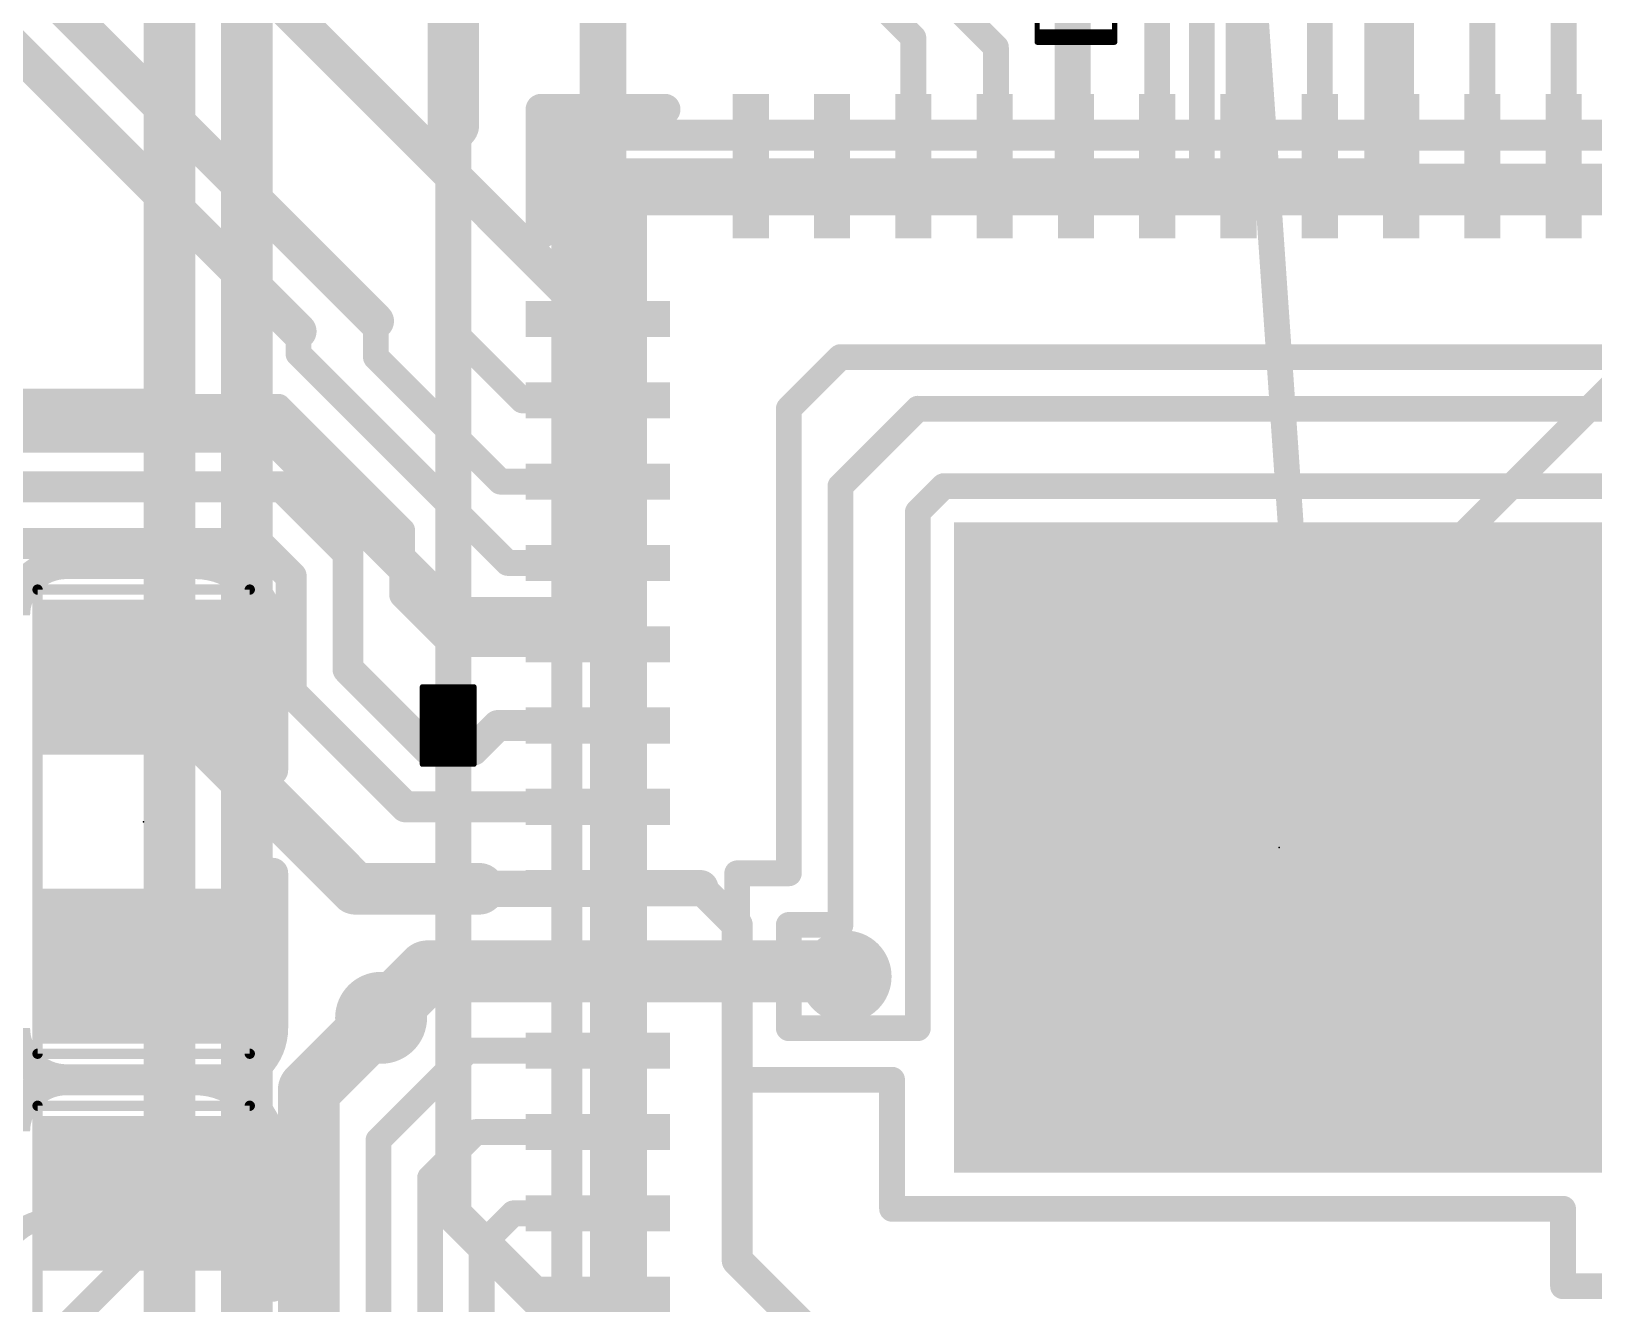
# Model space of a CAD drawing. Extents: x -5 to 103, y -6 to 58.
# Drawn here: x 82.25 to 89.94, y 24.93 to 31.19 of the extents above; entities that cross this region are included whole.
import ezdxf

# ---------------------------------------------------------------- set-up
doc = ezdxf.new("R2010")
doc.units = 0
for name, color, linetype in [('1', 12, 'CONTINUOUS'), ('16', 132, 'CONTINUOUS'), ('17', 110, 'CONTINUOUS'), ('18', 110, 'CONTINUOUS'), ('21', 40, 'CONTINUOUS'), ('23', 53, 'CONTINUOUS'), ('25', 40, 'CONTINUOUS'), ('39', 12, 'CONTINUOUS'), ('51', 254, 'CONTINUOUS')]:
    doc.layers.add(name, color=color, linetype=linetype)

# ---------------------------------------------------------------- blocks, each defined once
blk = doc.blocks.new('RECT')
blk.add_solid([(-0.5, -0.5), (0.5, -0.5), (-0.5, 0.5), (0.5, 0.5)])
blk = doc.blocks.new('ROUNDP')
at = {"const_width": 0.5}
blk.add_lwpolyline([(0, -0.25, 1), (0, 0.25, 1), (0, -0.25)], format="xyb", dxfattribs=at)
blk = doc.blocks.new('ROUNDV')
at = {"const_width": 0.5}
blk.add_lwpolyline([(0, -0.25, 1), (0, 0.25, 1), (0, -0.25)], format="xyb", dxfattribs=at)

msp = doc.modelspace()

# ---------------------------------------------------------------- linework, layer by layer
at = {"layer": '1'}
for points, const_width in [([(88.011, 30.48), (88.011, 41.529)], 0.127), ([(85.09, 30.48), (85.09, 40.64)], 0.1778), ([(88.9, 39.37), (88.9, 30.48)], 0.1778), ([(85.09, 33.02), (85.09, 24.13)], 0.1778), ([(84.328, 30.734), (84.328, 32.512)], 0.254), ([(82.677, 32.131), (84.963, 29.845)], 0.1778), ([(87.376, 30.5467), (87.376, 32.0548)], 0.1778), ([(83.947, 29.7681), (81.9143, 31.8008)], 0.1778), ([(86.0044, 31.75), (86.5918, 31.1626)], 0.127), ([(86.5396, 31.574), (86.9982, 31.1154)], 0.127), ([(81.788, 31.496), (83.566, 29.718)], 0.1778), ([(85.0392, 29.7783), (85.0392, 31.4296)], 0.1778), ([(89.3921, 30.5308), (89.3921, 31.3967)], 0.127), ([(89.7922, 30.5308), (89.7922, 31.4375)], 0.127), ([(88.592, 30.5308), (88.592, 31.315)], 0.127), ([(88.9921, 30.5308), (88.9921, 31.3559)], 0.127), ([(87.7919, 30.5308), (87.7919, 31.2769)], 0.127), ([(88.192, 30.5308), (88.192, 31.2998)], 0.127), ([(86.5918, 31.1626), (86.5918, 30.5308)], 0.127), ([(86.9982, 31.1154), (86.9982, 30.5372)], 0.127), ([(84.328, 29.718), (84.328, 30.734)], 0.127), ([(87.3919, 30.5308), (87.376, 30.5467)], 0.1778), ([(88.9, 30.48), (85.09, 30.48)], 0.1778), ([(86.9918, 30.5308), (86.9982, 30.5372)], 0.127), ([(90.17, 30.48), (88.011, 30.48)], 0.127), ([(85.217, 24.003), (85.217, 30.353)], 0.127), ([(85.217, 30.353), (91.694, 30.353)], 0.127), ([(84.963, 29.845), (85.09, 29.845)], 0.1778), ([(85.09, 29.845), (84.963, 29.718)], 0.1778), ([(83.566, 29.718), (83.566, 29.6073)], 0.127), ([(83.947, 29.591), (83.947, 29.7681)], 0.127), ([(84.6677, 29.3783), (84.328, 29.718)], 0.127), ([(84.963, 29.718), (84.963, 28.194)], 0.1778), ([(84.5952, 28.5782), (83.566, 29.6073)], 0.127), ([(84.5598, 28.9782), (83.947, 29.591)], 0.127), ([(86.233, 29.591), (85.979, 29.337)], 0.127), ([(90.297, 29.591), (86.233, 29.591)], 0.127), ([(82.931, 29.3465), (80.5402, 29.3465)], 0.1778), ([(83.4676, 29.3465), (82.931, 29.3465)], 0.127), ([(84.0763, 28.7378), (83.4676, 29.3465)], 0.127), ([(85.0392, 29.3783), (84.6677, 29.3783)], 0.127), ([(85.979, 29.337), (85.979, 27.051)], 0.127), ([(86.233, 28.956), (86.614, 29.337)], 0.127), ([(86.614, 29.337), (90.17, 29.337)], 0.127), ([(83.439, 29.21), (81.407, 29.21)], 0.1778), ([(84.328, 28.321), (83.439, 29.21)], 0.1778), ([(83.4841, 28.9528), (81.8699, 28.9528)], 0.1524), ([(83.8096, 28.6273), (83.4841, 28.9528)], 0.1524), ([(85.0392, 28.9782), (84.5598, 28.9782)], 0.127), ([(86.233, 26.797), (86.233, 28.956)], 0.127), ([(86.741, 28.956), (86.614, 28.829)], 0.127), ([(90.043, 28.956), (86.741, 28.956)], 0.127), ([(86.614, 28.829), (86.614, 26.289)], 0.127), ([(84.0763, 28.4202), (84.0763, 28.7378)], 0.127), ([(83.3684, 28.6734), (82.1126, 28.6734)], 0.1524), ([(83.5302, 28.5116), (83.3684, 28.6734)], 0.1524), ([(83.8096, 28.0557), (83.8096, 28.6273)], 0.1524), ([(85.0392, 28.5782), (84.5952, 28.5782)], 0.127), ([(83.5302, 27.94), (83.5302, 28.5116)], 0.1524), ([(84.3184, 28.1781), (84.0763, 28.4202)], 0.127), ([(84.836, 28.321), (84.328, 28.321)], 0.1778), ([(84.963, 28.194), (84.836, 28.321)], 0.1778), ([(85.0392, 28.1781), (84.3184, 28.1781)], 0.127), ([(82.804, 28.0162), (83.8454, 26.9748)], 0.254), ([(84.2079, 27.6574), (83.8096, 28.0557)], 0.1524), ([(84.0922, 27.378), (83.5302, 27.94)], 0.1524), ([(84.5471, 27.7781), (84.4264, 27.6574)], 0.1524), ([(85.0392, 27.7781), (84.5471, 27.7781)], 0.1524), ([(84.4264, 27.6574), (84.2079, 27.6574)], 0.1524), ([(85.0392, 27.378), (84.0922, 27.378)], 0.1524), ([(83.8454, 26.9748), (84.455, 26.9748)], 0.254), ([(85.036, 26.9748), (85.0392, 26.978)], 0.1778), ([(85.0392, 26.978), (85.544, 26.978)], 0.1778), ([(85.979, 27.051), (85.725, 27.051)], 0.127), ([(85.725, 27.051), (85.725, 26.035)], 0.127), ([(84.455, 26.9748), (85.036, 26.9748)], 0.1778), ([(85.544, 26.978), (85.725, 26.797)], 0.1524), ([(85.725, 26.797), (85.725, 25.146)], 0.1524), ([(85.979, 26.289), (85.979, 26.797)], 0.127), ([(85.979, 26.797), (86.233, 26.797)], 0.127), ([(83.9724, 26.3398), (84.201, 26.5684)], 0.3048), ([(84.201, 26.5684), (84.3788, 26.5684)], 0.3048), ([(84.3788, 26.5684), (85.0297, 26.5684)], 0.1778), ([(85.0297, 26.5684), (85.0392, 26.5779)], 0.1778), ([(83.6168, 25.9842), (83.9724, 26.3398)], 0.3048), ([(86.614, 26.289), (85.979, 26.289)], 0.127), ([(84.3998, 26.1779), (83.9597, 25.7378)], 0.127), ([(85.0392, 26.1779), (84.3998, 26.1779)], 0.127), ([(83.6168, 24.3586), (83.6168, 25.9842)], 0.3048), ([(85.725, 26.035), (86.487, 26.035)], 0.127), ([(86.487, 26.035), (86.487, 25.4)], 0.127), ([(84.4391, 25.7778), (84.2137, 25.5524)], 0.127), ([(85.0392, 25.7778), (84.4391, 25.7778)], 0.127), ([(83.9597, 25.7378), (83.9597, 24.0665)], 0.127), ([(84.2137, 25.5524), (84.2137, 23.9613)], 0.127), ([(82.804, 25.2046), (82.804, 25.4762)], 0.127), ([(86.487, 25.4), (89.789, 25.4)], 0.127), ([(89.789, 25.4), (89.789, 25.019)], 0.127), ([(84.6233, 25.3778), (84.4677, 25.2222)], 0.127), ([(85.0392, 25.3778), (84.6233, 25.3778)], 0.127), ([(82.1131, 24.5137), (82.804, 25.2046)], 0.127), ([(84.4677, 25.2222), (84.4677, 23.8561)], 0.127), ([(85.725, 25.146), (86.36, 24.511)], 0.1524), ([(89.789, 25.019), (92.202, 25.019)], 0.127)]:
    msp.add_lwpolyline(points, dxfattribs=dict(at, const_width=const_width))
for points, const_width in [([(86.6235, 31.1626, 1), (86.56, 31.1626)], 0.0635), ([(86.5693, 31.1402, 1), (86.6142, 31.1851)], 0.0635), ([(87.0299, 31.1154, 1), (86.9664, 31.1154)], 0.0635), ([(86.9757, 31.093, 1), (87.0206, 31.1379)], 0.0635), ([(84.2645, 30.734, 1), (84.3915, 30.734)], 0.127), ([(84.3598, 30.734, 1), (84.2963, 30.734)], 0.0635), ([(87.4074, 30.5781, 1), (87.3446, 30.5152)], 0.0889), ([(87.3604, 30.4994, 1), (87.4233, 30.5622)], 0.0889), ([(85.09, 30.5245, 1), (85.09, 30.4355)], 0.0889), ([(86.56, 30.5308, 1), (86.6235, 30.5308)], 0.0635), ([(86.9694, 30.5533, 1), (87.0143, 30.5083)], 0.0635), ([(86.9664, 30.5372, 1), (87.0299, 30.5372)], 0.0635), ([(87.0206, 30.5147, 1), (86.9757, 30.5596)], 0.0635), ([(87.3316, 30.5467, 1), (87.4205, 30.5467)], 0.0889), ([(87.7602, 30.5308, 1), (87.8237, 30.5308)], 0.0635), ([(88.011, 30.5117, 1), (88.011, 30.4483)], 0.0635), ([(88.1602, 30.5308, 1), (88.2237, 30.5308)], 0.0635), ([(88.5603, 30.5308, 1), (88.6238, 30.5308)], 0.0635), ([(88.9, 30.4355, 1), (88.9, 30.5245)], 0.0889), ([(88.9603, 30.5308, 1), (89.0238, 30.5308)], 0.0635), ([(89.3604, 30.5308, 1), (89.4239, 30.5308)], 0.0635), ([(89.7604, 30.5308, 1), (89.8239, 30.5308)], 0.0635), ([(85.0456, 30.48, 1), (85.1345, 30.48)], 0.0889), ([(87.9793, 30.48, 1), (88.0428, 30.48)], 0.0635), ([(88.8556, 30.48, 1), (88.9445, 30.48)], 0.0889), ([(85.2488, 30.353, 1), (85.1852, 30.353)], 0.0635), ([(85.217, 30.3848, 1), (85.217, 30.3213)], 0.0635), ([(84.963, 29.8895, 1), (84.963, 29.8006)], 0.0889), ([(84.9316, 29.8136, 1), (84.9944, 29.8764)], 0.0889), ([(85.1214, 29.8136, 1), (85.0586, 29.8764)], 0.0889), ([(85.09, 29.8006, 1), (85.09, 29.8895)], 0.0889), ([(83.9156, 29.7366, 1), (83.9784, 29.7995)], 0.0889), ([(83.5346, 29.6866, 1), (83.5974, 29.7494)], 0.0889), ([(83.5978, 29.718, 1), (83.5343, 29.718)], 0.0635), ([(83.9788, 29.7681, 1), (83.9153, 29.7681)], 0.0635), ([(84.3505, 29.7405, 1), (84.3055, 29.6955)], 0.0635), ([(84.9316, 29.7494, 1), (84.9944, 29.6866)], 0.0889), ([(85.0075, 29.718, 1), (84.9186, 29.718)], 0.0889), ([(84.9948, 29.7783, 1), (85.0837, 29.7783)], 0.0889), ([(84.2963, 29.718, 1), (84.3598, 29.718)], 0.0635), ([(83.5885, 29.6298, 1), (83.5435, 29.5849)], 0.0635), ([(83.5343, 29.6073, 1), (83.5978, 29.6073)], 0.0635), ([(83.9695, 29.6135, 1), (83.9245, 29.5685)], 0.0635), ([(83.9153, 29.591, 1), (83.9788, 29.591)], 0.0635), ([(86.233, 29.6227, 1), (86.233, 29.5593)], 0.0635), ([(86.2555, 29.5685, 1), (86.2105, 29.6135)], 0.0635), ([(82.931, 29.3783, 1), (82.931, 29.3148)], 0.0635), ([(82.931, 29.3021, 1), (82.931, 29.391)], 0.0889), ([(83.4901, 29.369, 1), (83.4452, 29.324)], 0.0635), ([(83.4676, 29.3148, 1), (83.4676, 29.3783)], 0.0635), ([(84.6677, 29.41, 1), (84.6677, 29.3465)], 0.0635), ([(84.6453, 29.3558, 1), (84.6902, 29.4007)], 0.0635), ([(85.0392, 29.3465, 1), (85.0392, 29.41)], 0.0635), ([(86.0108, 29.337, 1), (85.9472, 29.337)], 0.0635), ([(85.9565, 29.3595, 1), (86.0015, 29.3145)], 0.0635), ([(86.614, 29.3687, 1), (86.614, 29.3053)], 0.0635), ([(86.6365, 29.3145, 1), (86.5915, 29.3595)], 0.0635), ([(83.4704, 29.2414, 1), (83.4076, 29.1786)], 0.0889), ([(83.439, 29.1655, 1), (83.439, 29.2545)], 0.0889), ([(83.5111, 28.9797, 1), (83.4572, 28.9259)], 0.0762), ([(83.4841, 28.9147, 1), (83.4841, 28.9909)], 0.0762), ([(84.5598, 29.01, 1), (84.5598, 28.9465)], 0.0635), ([(84.5373, 28.9558, 1), (84.5822, 29.0007)], 0.0635), ([(85.0392, 28.9465, 1), (85.0392, 29.01)], 0.0635), ([(86.2105, 28.9785, 1), (86.2555, 28.9335)], 0.0635), ([(86.2648, 28.956, 1), (86.2013, 28.956)], 0.0635), ([(86.741, 28.9878, 1), (86.741, 28.9243)], 0.0635), ([(86.7635, 28.9335, 1), (86.7185, 28.9785)], 0.0635), ([(86.5915, 28.8515, 1), (86.6365, 28.8065)], 0.0635), ([(86.6458, 28.829, 1), (86.5823, 28.829)], 0.0635), ([(84.1081, 28.7378, 1), (84.0446, 28.7378)], 0.0635), ([(84.0538, 28.7154, 1), (84.0988, 28.7603)], 0.0635), ([(83.3953, 28.7003, 1), (83.3415, 28.6465)], 0.0762), ([(83.3684, 28.6353, 1), (83.3684, 28.7115)], 0.0762), ([(83.8477, 28.6273, 1), (83.7715, 28.6273)], 0.0762), ([(83.7827, 28.6004, 1), (83.8365, 28.6543)], 0.0762), ([(84.5952, 28.6099, 1), (84.5952, 28.5464)], 0.0635), ([(84.5727, 28.5557, 1), (84.6176, 28.6006)], 0.0635), ([(85.0392, 28.5464, 1), (85.0392, 28.6099)], 0.0635), ([(83.5683, 28.5116, 1), (83.4921, 28.5116)], 0.0762), ([(83.5033, 28.4847, 1), (83.5571, 28.5385)], 0.0762), ([(84.0988, 28.4427, 1), (84.0538, 28.3978)], 0.0635), ([(84.0446, 28.4202, 1), (84.1081, 28.4202)], 0.0635), ([(84.328, 28.3655, 1), (84.328, 28.2766)], 0.0889), ([(84.2966, 28.2896, 1), (84.3594, 28.3524)], 0.0889), ([(84.8674, 28.3524, 1), (84.8046, 28.2896)], 0.0889), ([(84.836, 28.2766, 1), (84.836, 28.3655)], 0.0889), ([(84.3184, 28.2099, 1), (84.3184, 28.1464)], 0.0635), ([(84.2959, 28.1557, 1), (84.3408, 28.2006)], 0.0635), ([(84.9186, 28.194, 1), (85.0075, 28.194)], 0.0889), ([(84.9316, 28.1626, 1), (84.9944, 28.2254)], 0.0889), ([(85.0392, 28.1464, 1), (85.0392, 28.2099)], 0.0635), ([(82.8489, 28.0611, 1), (82.7591, 27.9713)], 0.127), ([(83.8365, 28.0827, 1), (83.7827, 28.0288)], 0.0762), ([(83.7715, 28.0557, 1), (83.8477, 28.0557)], 0.0762), ([(83.5571, 27.9669, 1), (83.5033, 27.9131)], 0.0762), ([(83.4921, 27.94, 1), (83.5683, 27.94)], 0.0762), ([(84.5471, 27.8162, 1), (84.5471, 27.74)], 0.0762), ([(84.574, 27.7511, 1), (84.5201, 27.805)], 0.0762), ([(85.0392, 27.74, 1), (85.0392, 27.8162)], 0.0762), ([(84.2079, 27.6955, 1), (84.2079, 27.6193)], 0.0762), ([(84.181, 27.6305, 1), (84.2349, 27.6844)], 0.0762), ([(84.3995, 27.6844, 1), (84.4534, 27.6305)], 0.0762), ([(84.4264, 27.6193, 1), (84.4264, 27.6955)], 0.0762), ([(84.0922, 27.4161, 1), (84.0922, 27.3399)], 0.0762), ([(85.0392, 27.3399, 1), (85.0392, 27.4161)], 0.0762), ([(84.0652, 27.3511, 1), (84.1191, 27.405)], 0.0762), ([(83.8454, 27.0383, 1), (83.8454, 26.9113)], 0.127), ([(83.8005, 26.9299, 1), (83.8903, 27.0197)], 0.127), ([(84.455, 26.9113, 1), (84.455, 27.0383)], 0.127), ([(85.0392, 27.0224, 1), (85.0392, 26.9335)], 0.0889), ([(85.0706, 26.9465, 1), (85.0078, 27.0094)], 0.0889), ([(85.544, 26.9335, 1), (85.544, 27.0224)], 0.0889), ([(85.725, 27.0828, 1), (85.725, 27.0193)], 0.0635), ([(85.7568, 27.051, 1), (85.6933, 27.051)], 0.0635), ([(85.9472, 27.051, 1), (86.0108, 27.051)], 0.0635), ([(85.979, 27.0193, 1), (85.979, 27.0828)], 0.0635), ([(84.455, 27.0193, 1), (84.455, 26.9304)], 0.0889), ([(85.0046, 27.0062, 1), (85.0675, 26.9434)], 0.0889), ([(85.036, 26.9304, 1), (85.036, 27.0193)], 0.0889), ([(85.571, 27.0049, 1), (85.5171, 26.951)], 0.0762), ([(85.7631, 26.797, 1), (85.6869, 26.797)], 0.0762), ([(85.6981, 26.7701, 1), (85.7519, 26.8239)], 0.0762), ([(86.0108, 26.797, 1), (85.9472, 26.797)], 0.0635), ([(85.979, 26.8287, 1), (85.979, 26.7653)], 0.0635), ([(86.233, 26.7653, 1), (86.233, 26.8287)], 0.0635), ([(86.2013, 26.797, 1), (86.2648, 26.797)], 0.0635), ([(84.201, 26.6446, 1), (84.201, 26.4922)], 0.1524), ([(84.2549, 26.5145, 1), (84.1471, 26.6223)], 0.1524), ([(84.3788, 26.4922, 1), (84.3788, 26.6446)], 0.1524), ([(84.3788, 26.6129, 1), (84.3788, 26.5239)], 0.0889), ([(84.9982, 26.5998, 1), (85.0611, 26.537)], 0.0889), ([(85.0706, 26.5465, 1), (85.0078, 26.6094)], 0.0889), ([(85.0297, 26.5239, 1), (85.0297, 26.6129)], 0.0889), ([(83.9185, 26.3937, 1), (84.0263, 26.2859)], 0.1524), ([(84.0263, 26.2859, 1), (83.9185, 26.3937)], 0.1524), ([(85.9472, 26.289, 1), (86.0108, 26.289)], 0.0635), ([(85.979, 26.3208, 1), (85.979, 26.2573)], 0.0635), ([(86.5823, 26.289, 1), (86.6458, 26.289)], 0.0635), ([(86.614, 26.2573, 1), (86.614, 26.3208)], 0.0635), ([(84.3998, 26.2096, 1), (84.3998, 26.1461)], 0.0635), ([(84.4222, 26.1554, 1), (84.3773, 26.2003)], 0.0635), ([(85.0392, 26.1461, 1), (85.0392, 26.2096)], 0.0635), ([(83.693, 25.9842, 1), (83.5406, 25.9842)], 0.1524), ([(83.5629, 26.0381, 1), (83.6707, 25.9303)], 0.1524), ([(85.725, 26.0667, 1), (85.725, 26.0033)], 0.0635), ([(85.6933, 26.035, 1), (85.7568, 26.035)], 0.0635), ([(86.5188, 26.035, 1), (86.4553, 26.035)], 0.0635), ([(86.487, 26.0033, 1), (86.487, 26.0667)], 0.0635), ([(84.4391, 25.8096, 1), (84.4391, 25.7461)], 0.0635), ([(84.4616, 25.7554, 1), (84.4167, 25.8003)], 0.0635), ([(85.0392, 25.7461, 1), (85.0392, 25.8096)], 0.0635), ([(83.9915, 25.7378, 1), (83.9279, 25.7378)], 0.0635), ([(83.9372, 25.7602, 1), (83.9822, 25.7153)], 0.0635), ([(84.1912, 25.5749, 1), (84.2362, 25.5299)], 0.0635), ([(84.2455, 25.5524, 1), (84.182, 25.5524)], 0.0635), ([(82.8358, 25.4762, 1), (82.7722, 25.4762)], 0.0635), ([(86.487, 25.4318, 1), (86.487, 25.3683)], 0.0635), ([(89.8208, 25.4, 1), (89.7572, 25.4)], 0.0635), ([(89.789, 25.3683, 1), (89.789, 25.4318)], 0.0635), ([(84.6233, 25.4095, 1), (84.6233, 25.346)], 0.0635), ([(84.6457, 25.3553, 1), (84.6008, 25.4002)], 0.0635), ([(85.0392, 25.346, 1), (85.0392, 25.4095)], 0.0635), ([(86.4553, 25.4, 1), (86.5188, 25.4)], 0.0635), ([(82.7722, 25.2046, 1), (82.8358, 25.2046)], 0.0635), ([(82.8265, 25.1821, 1), (82.7815, 25.227)], 0.0635), ([(84.4452, 25.2447, 1), (84.4902, 25.1997)], 0.0635), ([(84.4995, 25.2222, 1), (84.436, 25.2222)], 0.0635), ([(85.7519, 25.1729, 1), (85.6981, 25.1191)], 0.0762), ([(85.6869, 25.146, 1), (85.7631, 25.146)], 0.0762), ([(89.789, 25.0508, 1), (89.789, 24.9873)], 0.0635), ([(89.7572, 25.019, 1), (89.8208, 25.019)], 0.0635)]:
    msp.add_lwpolyline(points, format="xyb", dxfattribs=dict(at, const_width=const_width))
at = {"layer": '16'}
for points, const_width in [([(88.5067, 27.9277), (87.63, 40.64)], 0.127), ([(94.996, 34.417), (88.5067, 27.9277)], 0.127), ([(84.328, 25.3746), (84.328, 33.02)], 0.1778), ([(82.931, 31.623), (82.931, 24.638)], 0.254), ([(83.312, 31.3249), (83.312, 24.7958)], 0.254), ([(84.201, 26.5684), (83.9724, 26.3398)], 0.3048), ([(86.233, 26.5684), (84.201, 26.5684)], 0.3048), ([(86.2584, 26.543), (86.233, 26.5684)], 0.3048), ([(85.5726, 24.13), (84.328, 25.3746)], 0.1778)]:
    msp.add_lwpolyline(points, dxfattribs=dict(at, const_width=const_width))
for points, const_width in [([(88.475, 27.9255, 1), (88.5384, 27.9299)], 0.0635), ([(88.4843, 27.9502, 1), (88.5292, 27.9053)], 0.0635), ([(84.201, 26.6446, 1), (84.201, 26.4922)], 0.1524), ([(84.2549, 26.5145, 1), (84.1471, 26.6223)], 0.1524), ([(86.2869, 26.6223, 1), (86.1791, 26.5145)], 0.1524), ([(86.233, 26.4922, 1), (86.233, 26.6446)], 0.1524), ([(86.2045, 26.4891, 1), (86.3123, 26.5969)], 0.1524), ([(83.9185, 26.3937, 1), (84.0263, 26.2859)], 0.1524), ([(84.3594, 25.406, 1), (84.2966, 25.3432)], 0.0889), ([(84.2836, 25.3746, 1), (84.3725, 25.3746)], 0.0889)]:
    msp.add_lwpolyline(points, format="xyb", dxfattribs=dict(at, const_width=const_width))
at = {"layer": '21'}
for points, const_width in [([(87.2014, 31.3944), (87.2014, 31.1404)], 0.0254), ([(87.5824, 31.1404), (87.5824, 31.3944)], 0.0254), ([(87.2014, 31.1912), (87.5824, 31.1912)], 0.0254), ([(87.2014, 31.1658), (87.5824, 31.1658)], 0.0254), ([(87.2014, 31.1404), (87.5824, 31.1404)], 0.0254), ([(87.2014, 31.1404), (87.5824, 31.1404)], 0.0254), ([(84.7598, 30.8102), (84.7598, 30.2006)], 0.1524), ([(85.3694, 30.8102), (84.7598, 30.8102)], 0.1524), ([(83.058, 28.575), (82.423, 28.575)], 0.1524), ([(83.439, 27.559), (83.439, 28.194)], 0.1524), ([(84.4296, 27.9686), (84.1756, 27.9686)], 0.0254), ([(84.1756, 27.9686), (84.1756, 27.5876)], 0.0254), ([(84.1756, 27.9654), (84.4296, 27.9654)], 0.0254), ([(84.1756, 27.94), (84.4296, 27.94)], 0.0254), ([(84.1756, 27.9146), (84.4296, 27.9146)], 0.0254), ([(84.4296, 27.5876), (84.4296, 27.9686)], 0.0254), ([(84.1756, 27.8892), (84.4296, 27.8892)], 0.0254), ([(84.1756, 27.8638), (84.4296, 27.8638)], 0.0254), ([(84.1756, 27.8384), (84.4296, 27.8384)], 0.0254), ([(84.1756, 27.813), (84.4296, 27.813)], 0.0254), ([(84.1756, 27.7876), (84.4296, 27.7876)], 0.0254), ([(84.1756, 27.7622), (84.4296, 27.7622)], 0.0254), ([(84.1756, 27.7368), (84.4296, 27.7368)], 0.0254), ([(84.1756, 27.7114), (84.4296, 27.7114)], 0.0254), ([(84.1756, 27.686), (84.4296, 27.686)], 0.0254), ([(84.1756, 27.6606), (84.4296, 27.6606)], 0.0254), ([(84.1756, 27.6352), (84.4296, 27.6352)], 0.0254), ([(84.1756, 27.6098), (84.4296, 27.6098)], 0.0254), ([(84.1756, 27.5876), (84.4296, 27.5876)], 0.0254), ([(83.439, 26.289), (83.439, 27.051)], 0.1524), ([(82.423, 26.035), (83.185, 26.035)], 0.1524), ([(83.058, 26.035), (82.423, 26.035)], 0.1524), ([(83.439, 25.019), (83.439, 25.654)], 0.1524)]:
    msp.add_lwpolyline(points, dxfattribs=dict(at, const_width=const_width))
for points, const_width in [([(87.195, 31.1404, 1), (87.2077, 31.1404)], 0.0127), ([(87.2014, 31.1976, 1), (87.2014, 31.1849)], 0.0127), ([(87.2014, 31.1722, 1), (87.2014, 31.1594)], 0.0127), ([(87.2014, 31.1468, 1), (87.2014, 31.1341)], 0.0127), ([(87.2014, 31.1468, 1), (87.2014, 31.1341)], 0.0127), ([(87.576, 31.1404, 1), (87.5887, 31.1404)], 0.0127), ([(87.5824, 31.1849, 1), (87.5824, 31.1976)], 0.0127), ([(87.5824, 31.1594, 1), (87.5824, 31.1722)], 0.0127), ([(87.5824, 31.1341, 1), (87.5824, 31.1468)], 0.0127), ([(87.5824, 31.1341, 1), (87.5824, 31.1468)], 0.0127), ([(84.7979, 30.8102, 1), (84.7217, 30.8102)], 0.0762), ([(84.7598, 30.8483, 1), (84.7598, 30.7721)], 0.0762), ([(85.3694, 30.7721, 1), (85.3694, 30.8483)], 0.0762), ([(84.7217, 30.2006, 1), (84.7979, 30.2006)], 0.0762), ([(82.423, 28.575, 0.4142), (82.169, 28.321)], 0.1524), ([(82.423, 28.6131, 1), (82.423, 28.5369)], 0.0762), ([(82.423, 28.5369, 1), (82.423, 28.6131)], 0.0762), ([(83.439, 28.194, 0.4142), (83.058, 28.575)], 0.1524), ([(83.058, 28.6131, 1), (83.058, 28.5369)], 0.0762), ([(83.058, 28.5369, 1), (83.058, 28.6131)], 0.0762), ([(83.4771, 28.194, 1), (83.4009, 28.194)], 0.0762), ([(83.4009, 28.194, 1), (83.4771, 28.194)], 0.0762), ([(84.1756, 27.9749, 1), (84.1756, 27.9622)], 0.0127), ([(84.1756, 27.9718, 1), (84.1756, 27.9591)], 0.0127), ([(84.1756, 27.9464, 1), (84.1756, 27.9337)], 0.0127), ([(84.1756, 27.921, 1), (84.1756, 27.9082)], 0.0127), ([(84.182, 27.9686, 1), (84.1693, 27.9686)], 0.0127), ([(84.436, 27.9686, 1), (84.4233, 27.9686)], 0.0127), ([(84.4296, 27.9622, 1), (84.4296, 27.9749)], 0.0127), ([(84.4296, 27.9591, 1), (84.4296, 27.9718)], 0.0127), ([(84.4296, 27.9337, 1), (84.4296, 27.9464)], 0.0127), ([(84.4296, 27.9082, 1), (84.4296, 27.921)], 0.0127), ([(84.1756, 27.8956, 1), (84.1756, 27.8829)], 0.0127), ([(84.1756, 27.8702, 1), (84.1756, 27.8575)], 0.0127), ([(84.1756, 27.8448, 1), (84.1756, 27.832)], 0.0127), ([(84.4296, 27.8829, 1), (84.4296, 27.8956)], 0.0127), ([(84.4296, 27.8575, 1), (84.4296, 27.8702)], 0.0127), ([(84.4296, 27.832, 1), (84.4296, 27.8448)], 0.0127), ([(84.1756, 27.8194, 1), (84.1756, 27.8067)], 0.0127), ([(84.1756, 27.794, 1), (84.1756, 27.7813)], 0.0127), ([(84.1756, 27.7686, 1), (84.1756, 27.7558)], 0.0127), ([(84.4296, 27.8067, 1), (84.4296, 27.8194)], 0.0127), ([(84.4296, 27.7813, 1), (84.4296, 27.794)], 0.0127), ([(84.4296, 27.7558, 1), (84.4296, 27.7686)], 0.0127), ([(84.1756, 27.7432, 1), (84.1756, 27.7305)], 0.0127), ([(84.1756, 27.7178, 1), (84.1756, 27.705)], 0.0127), ([(84.1756, 27.6924, 1), (84.1756, 27.6796)], 0.0127), ([(84.4296, 27.7305, 1), (84.4296, 27.7432)], 0.0127), ([(84.4296, 27.705, 1), (84.4296, 27.7178)], 0.0127), ([(84.4296, 27.6796, 1), (84.4296, 27.6924)], 0.0127), ([(84.1756, 27.667, 1), (84.1756, 27.6543)], 0.0127), ([(84.1756, 27.6416, 1), (84.1756, 27.6288)], 0.0127), ([(84.1756, 27.6162, 1), (84.1756, 27.6034)], 0.0127), ([(84.4296, 27.6543, 1), (84.4296, 27.667)], 0.0127), ([(84.4296, 27.6288, 1), (84.4296, 27.6416)], 0.0127), ([(84.4296, 27.6034, 1), (84.4296, 27.6162)], 0.0127), ([(83.4009, 27.559, 1), (83.4771, 27.559)], 0.0762), ([(84.1756, 27.5939, 1), (84.1756, 27.5812)], 0.0127), ([(84.1693, 27.5876, 1), (84.182, 27.5876)], 0.0127), ([(84.4233, 27.5876, 1), (84.436, 27.5876)], 0.0127), ([(84.4296, 27.5812, 1), (84.4296, 27.5939)], 0.0127), ([(83.4771, 27.051, 1), (83.4009, 27.051)], 0.0762), ([(82.169, 26.289, 0.4142), (82.423, 26.035)], 0.1524), ([(83.185, 26.035, 0.4142), (83.439, 26.289)], 0.1524), ([(83.4771, 26.289, 1), (83.4009, 26.289)], 0.0762), ([(83.4009, 26.289, 1), (83.4771, 26.289)], 0.0762), ([(82.423, 26.035, 0.4142), (82.169, 25.781)], 0.1524), ([(82.423, 26.0731, 1), (82.423, 25.9969)], 0.0762), ([(82.423, 26.0731, 1), (82.423, 25.9969)], 0.0762), ([(82.423, 25.9969, 1), (82.423, 26.0731)], 0.0762), ([(82.423, 25.9969, 1), (82.423, 26.0731)], 0.0762), ([(83.439, 25.654, 0.4142), (83.058, 26.035)], 0.1524), ([(83.058, 26.0731, 1), (83.058, 25.9969)], 0.0762), ([(83.058, 25.9969, 1), (83.058, 26.0731)], 0.0762), ([(83.185, 26.0731, 1), (83.185, 25.9969)], 0.0762), ([(83.185, 25.9969, 1), (83.185, 26.0731)], 0.0762), ([(83.4771, 25.654, 1), (83.4009, 25.654)], 0.0762), ([(83.4009, 25.654, 1), (83.4771, 25.654)], 0.0762), ([(83.4009, 25.019, 1), (83.4771, 25.019)], 0.0762)]:
    msp.add_lwpolyline(points, format="xyb", dxfattribs=dict(at, const_width=const_width))
at = {"layer": '23'}
for p in [(82.804, 27.305), (88.392, 27.178)]:
    msp.add_point(p, dxfattribs=at)
at = {"layer": '25'}
for points, const_width in [([(82.3524, 25.3492, 0.4142), (82.0928, 25.0896)], 0.1016), ([(82.3524, 25.3746, 1), (82.3524, 25.3238)], 0.0508), ([(82.3524, 25.3238, 1), (82.3524, 25.3746)], 0.0508), ([(82.6121, 25.3238, 1), (82.6121, 25.3746)], 0.0508), ([(83.0486, 25.3746, 1), (83.0486, 25.3238)], 0.0508), ([(83.4381, 24.8299, 1), (83.4381, 25.3492)], 0.1016), ([(83.4381, 25.3746, 1), (83.4381, 25.3238)], 0.0508), ([(83.4381, 25.3238, 1), (83.4381, 25.3746)], 0.0508)]:
    msp.add_lwpolyline(points, format="xyb", dxfattribs=dict(at, const_width=const_width))
at = {"layer": '25', "const_width": 0.1016}
for points in [[(82.3524, 25.3492), (82.6121, 25.3492)], [(83.0486, 25.3492), (83.4381, 25.3492)]]:
    msp.add_lwpolyline(points, dxfattribs=at)
at = {"layer": '39', "const_width": 0.0508}
for points in [[(82.2818, 26.163), (82.2818, 28.447)], [(82.2818, 28.447), (83.3262, 28.447)], [(83.3262, 28.447), (83.3262, 26.163)], [(83.3262, 26.163), (82.2818, 26.163)], [(82.2818, 23.623), (82.2818, 25.907)], [(82.2818, 25.907), (83.3262, 25.907)], [(83.3262, 25.907), (83.3262, 23.623)]]:
    msp.add_lwpolyline(points, dxfattribs=at)
at = {"layer": '39', "const_width": 0.0254}
for points in [[(82.2945, 28.447, 1), (82.2691, 28.447)], [(82.2818, 28.4597, 1), (82.2818, 28.4343)], [(83.3389, 28.447, 1), (83.3135, 28.447)], [(83.3262, 28.4343, 1), (83.3262, 28.4597)], [(82.2818, 26.1757, 1), (82.2818, 26.1503)], [(82.2691, 26.163, 1), (82.2945, 26.163)], [(83.3135, 26.163, 1), (83.3389, 26.163)], [(83.3262, 26.1503, 1), (83.3262, 26.1757)], [(82.2945, 25.907, 1), (82.2691, 25.907)], [(82.2818, 25.9197, 1), (82.2818, 25.8943)], [(83.3389, 25.907, 1), (83.3135, 25.907)], [(83.3262, 25.8943, 1), (83.3262, 25.9197)]]:
    msp.add_lwpolyline(points, format="xyb", dxfattribs=at)
at = {"layer": '51', "const_width": 0.1524}
for points in [[(84.8868, 30.6832), (84.8868, 23.6728)], [(91.8972, 30.6832), (84.8868, 30.6832)], [(85.9028, 30.6832), (85.6742, 30.6832)], [(86.3092, 30.6832), (86.0806, 30.6832)], [(86.7156, 30.6832), (86.487, 30.6832)], [(87.0966, 30.6832), (86.868, 30.6832)], [(87.503, 30.6832), (87.2744, 30.6832)], [(87.9094, 30.6832), (87.6808, 30.6832)], [(88.3158, 30.6832), (88.0872, 30.6832)], [(88.6968, 30.6832), (88.4682, 30.6832)], [(89.1032, 30.6832), (88.8746, 30.6832)], [(89.5096, 30.6832), (89.281, 30.6832)], [(89.916, 30.6832), (89.6874, 30.6832)], [(84.8868, 29.8958), (84.8868, 29.6672)], [(84.8868, 29.4894), (84.8868, 29.2608)], [(84.8868, 29.083), (84.8868, 28.8544)], [(84.8868, 28.702), (84.8868, 28.4734)], [(84.8868, 28.2956), (84.8868, 28.067)], [(84.8868, 27.8892), (84.8868, 27.6606)], [(84.8868, 27.4828), (84.8868, 27.2542)], [(84.8868, 27.1018), (84.8868, 26.8732)], [(84.8868, 26.6954), (84.8868, 26.4668)], [(84.8868, 26.289), (84.8868, 26.0604)], [(84.8868, 25.8826), (84.8868, 25.654)], [(84.8868, 25.5016), (84.8868, 25.273)], [(84.8868, 25.0952), (84.8868, 24.8666)]]:
    msp.add_lwpolyline(points, dxfattribs=at)
at = {"layer": '51', "const_width": 0.0762}
for points in [[(84.9249, 30.6832, 1), (84.8487, 30.6832)], [(84.8868, 30.7213, 1), (84.8868, 30.6451)], [(85.6742, 30.7213, 1), (85.6742, 30.6451)], [(85.9028, 30.6451, 1), (85.9028, 30.7213)], [(86.0806, 30.7213, 1), (86.0806, 30.6451)], [(86.3092, 30.6451, 1), (86.3092, 30.7213)], [(86.487, 30.7213, 1), (86.487, 30.6451)], [(86.7156, 30.6451, 1), (86.7156, 30.7213)], [(86.868, 30.7213, 1), (86.868, 30.6451)], [(87.0966, 30.6451, 1), (87.0966, 30.7213)], [(87.2744, 30.7213, 1), (87.2744, 30.6451)], [(87.503, 30.6451, 1), (87.503, 30.7213)], [(87.6808, 30.7213, 1), (87.6808, 30.6451)], [(87.9094, 30.6451, 1), (87.9094, 30.7213)], [(88.0872, 30.7213, 1), (88.0872, 30.6451)], [(88.3158, 30.6451, 1), (88.3158, 30.7213)], [(88.4682, 30.7213, 1), (88.4682, 30.6451)], [(88.6968, 30.6451, 1), (88.6968, 30.7213)], [(88.8746, 30.7213, 1), (88.8746, 30.6451)], [(89.1032, 30.6451, 1), (89.1032, 30.7213)], [(89.281, 30.7213, 1), (89.281, 30.6451)], [(89.5096, 30.6451, 1), (89.5096, 30.7213)], [(89.6874, 30.7213, 1), (89.6874, 30.6451)], [(89.916, 30.6451, 1), (89.916, 30.7213)], [(84.9249, 29.8958, 1), (84.8487, 29.8958)], [(84.8487, 29.6672, 1), (84.9249, 29.6672)], [(84.9249, 29.4894, 1), (84.8487, 29.4894)], [(84.8487, 29.2608, 1), (84.9249, 29.2608)], [(84.9249, 29.083, 1), (84.8487, 29.083)], [(84.8487, 28.8544, 1), (84.9249, 28.8544)], [(84.9249, 28.702, 1), (84.8487, 28.702)], [(84.8487, 28.4734, 1), (84.9249, 28.4734)], [(84.9249, 28.2956, 1), (84.8487, 28.2956)], [(84.8487, 28.067, 1), (84.9249, 28.067)], [(84.9249, 27.8892, 1), (84.8487, 27.8892)], [(84.8487, 27.6606, 1), (84.9249, 27.6606)], [(84.9249, 27.4828, 1), (84.8487, 27.4828)], [(84.8487, 27.2542, 1), (84.9249, 27.2542)], [(84.9249, 27.1018, 1), (84.8487, 27.1018)], [(84.8487, 26.8732, 1), (84.9249, 26.8732)], [(84.9249, 26.6954, 1), (84.8487, 26.6954)], [(84.8487, 26.4668, 1), (84.9249, 26.4668)], [(84.9249, 26.289, 1), (84.8487, 26.289)], [(84.8487, 26.0604, 1), (84.9249, 26.0604)], [(84.9249, 25.8826, 1), (84.8487, 25.8826)], [(84.8487, 25.654, 1), (84.9249, 25.654)], [(84.9249, 25.5016, 1), (84.8487, 25.5016)], [(84.8487, 25.273, 1), (84.9249, 25.273)], [(84.9249, 25.0952, 1), (84.8487, 25.0952)]]:
    msp.add_lwpolyline(points, format="xyb", dxfattribs=at)

# ---------------------------------------------------------------- block references
at = {"layer": '1'}
for p, xscale, yscale, rotation in [((85.7917, 30.5308), 0.1778, 0.7112, 180), ((86.1917, 30.5308), 0.1778, 0.7112, 180), ((86.5918, 30.5308), 0.1778, 0.7112, 180), ((86.9918, 30.5308), 0.1778, 0.7112, 180), ((87.3919, 30.5308), 0.1778, 0.7112, 180), ((87.7919, 30.5308), 0.1778, 0.7112, 180), ((88.192, 30.5308), 0.1778, 0.7112, 180), ((88.592, 30.5308), 0.1778, 0.7112, 180), ((88.9921, 30.5308), 0.1778, 0.7112, 180), ((89.3921, 30.5308), 0.1778, 0.7112, 180), ((89.7922, 30.5308), 0.1778, 0.7112, 180), ((85.0392, 29.7783), 0.1778, 0.7112, 90), ((85.0392, 29.3783), 0.1778, 0.7112, 90), ((85.0392, 28.9782), 0.1778, 0.7112, 90), ((88.392, 27.178), 3.2004, 3.2004, 270), ((85.0392, 28.5782), 0.1778, 0.7112, 90), ((82.804, 28.0162), 0.762, 1.0008, 90), ((85.0392, 28.1781), 0.1778, 0.7112, 90), ((85.0392, 27.7781), 0.1778, 0.7112, 90), ((85.0392, 27.378), 0.1778, 0.7112, 90), ((85.0392, 26.978), 0.1778, 0.7112, 90), ((82.804, 26.5938), 0.762, 1.0008, 90), ((85.0392, 26.5779), 0.1778, 0.7112, 90), ((85.0392, 26.1779), 0.1778, 0.7112, 90), ((82.804, 25.4762), 0.762, 1.0008, 90), ((85.0392, 25.7778), 0.1778, 0.7112, 90), ((85.0392, 25.3778), 0.1778, 0.7112, 90), ((85.0392, 24.9777), 0.1778, 0.7112, 90)]:
    msp.add_blockref('RECT', p, dxfattribs=dict(at, xscale=xscale, yscale=yscale, rotation=rotation))
at = {"layer": '17', "xscale": 0.808, "yscale": 0.808, "rotation": 270}
for p in [(87.249, 28.321), (87.249, 28.321), (88.392, 28.321), (88.392, 28.321), (89.535, 28.321), (89.535, 28.321), (87.249, 27.178), (87.249, 27.178), (88.392, 27.178), (88.392, 27.178), (89.535, 27.178), (89.535, 27.178), (87.249, 26.035), (87.249, 26.035), (88.392, 26.035), (88.392, 26.035), (89.535, 26.035), (89.535, 26.035)]:
    msp.add_blockref('ROUNDP', p, dxfattribs=at)
at = {"layer": '18', "xscale": 0.4524, "yscale": 0.4524}
for p in [(86.2584, 26.543), (86.2584, 26.543), (83.9724, 26.3398), (83.9724, 26.3398)]:
    msp.add_blockref('ROUNDV', p, dxfattribs=at)

doc.saveas('drawing.dxf')
